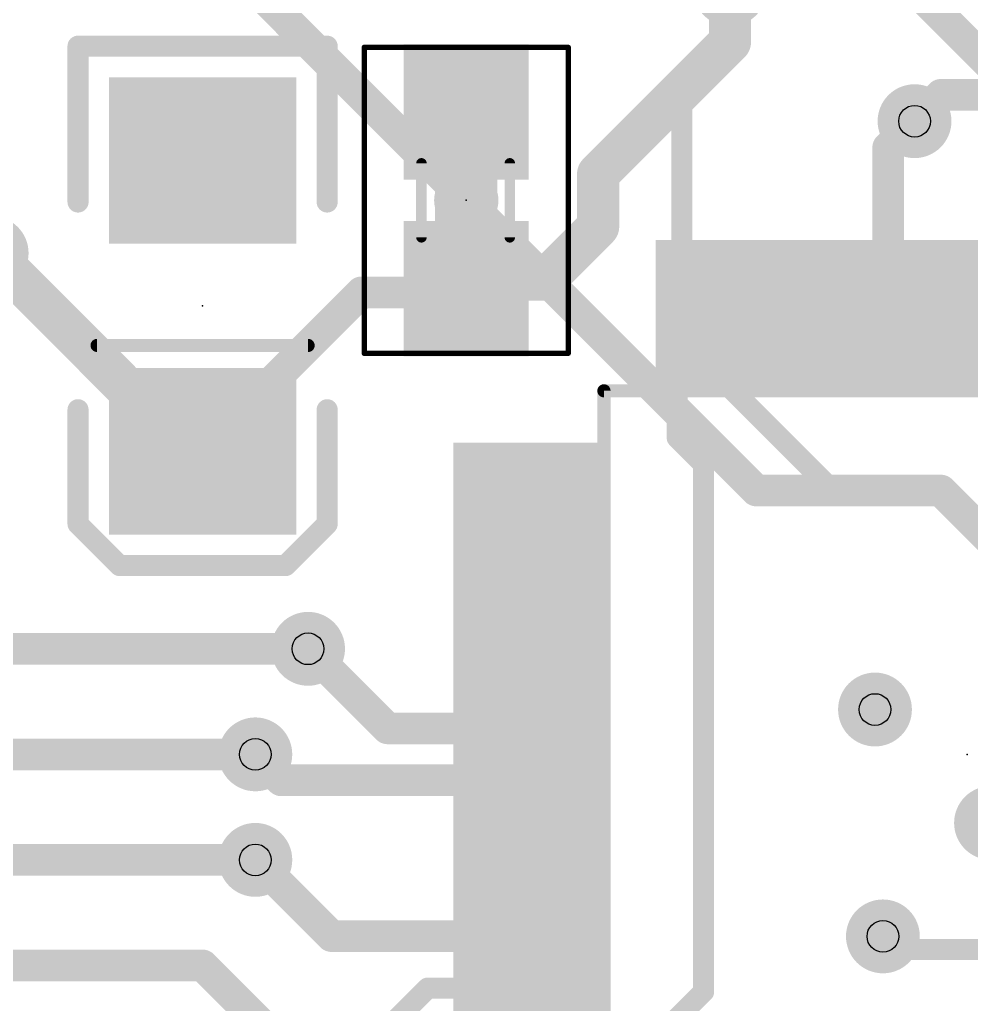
# Model space of a CAD drawing. Header units: inches. Extents: x 45 to 322, y 27 to 227.
# Drawn here: x 281.19 to 290.35, y 94.26 to 103.74 of the extents above; entities that cross this region are included whole.
import ezdxf

# ---------------------------------------------------------------- set-up
doc = ezdxf.new("R2010")
doc.units = ezdxf.units.IN
doc.header["$MEASUREMENT"] = 0
for name, color, linetype in [('1', 22, 'Continuous'), ('16', 175, 'Continuous'), ('18', 82, 'Continuous'), ('21', 253, 'Continuous'), ('23', 7, 'Continuous'), ('29', 253, 'Continuous'), ('31', 253, 'Continuous'), ('35', 253, 'Continuous'), ('39', 22, 'Continuous'), ('44', 253, 'Continuous'), ('51', 253, 'Continuous')]:
    doc.layers.add(name, color=color, linetype=linetype)

# ---------------------------------------------------------------- blocks, each defined once
blk = doc.blocks.new('RECT')
blk.add_solid([(-0.5, -0.5), (0.5, -0.5), (-0.5, 0.5), (0.5, 0.5)])
blk = doc.blocks.new('ROUNDV')
at = {"const_width": 0.5}
blk.add_lwpolyline([(0, -0.25, 1), (0, 0.25, 1), (0, -0.25)], format="xyb", dxfattribs=at)

msp = doc.modelspace()

# ---------------------------------------------------------------- linework, layer by layer
for points in [[(284.5918, 226.9679), (247.0918, 126.9679), (284.5918, 26.9679)], [(284.5918, 226.9679), (322.0918, 126.9679), (284.5918, 26.9679)]]:
    msp.add_spline(points, degree=3)
at = {"layer": '1'}
for points, const_width in [([(288.41, 105.4328), (291.077, 102.7658)], 0.3048), ([(288.029, 104.0358), (288.029, 103.5278)], 0.4064), ([(288.029, 103.5278), (287.775, 103.2738)], 0.4064), ([(287.775, 103.2738), (286.759, 102.2578)], 0.4064), ([(287.565, 103.0638), (287.775, 103.2738)], 0.2032), ([(287.565, 100.9198), (287.565, 103.0638)], 0.2032), ([(289.807, 102.7658), (289.553, 102.5118)], 0.3048), ([(289.553, 102.5118), (289.553, 100.9318)], 0.3048), ([(286.759, 102.2578), (286.759, 101.7498)], 0.4064), ([(286.759, 101.7498), (286.251, 101.2418)], 0.4064), ([(282.825, 99.5878), (280.917, 101.4958)], 0.4064), ([(285.577, 101.2418), (285.489, 101.1538)], 0.4064), ([(286.251, 101.2418), (285.577, 101.2418)], 0.4064), ([(285.489, 101.1538), (285.489, 101.1178)], 0.4064), ([(284.479, 101.1178), (282.949, 99.5878)], 0.3048), ([(285.489, 101.1178), (284.479, 101.1178)], 0.3048), ([(289.553, 100.9318), (289.565, 100.9198)], 0.3048), ([(287.521, 100.8758), (287.565, 100.9198)], 0.2032), ([(287.521, 99.7178), (287.521, 100.8758)], 0.2032), ([(288.065, 100.9198), (288.065, 100.1644)], 0.2032), ([(288.065, 100.1644), (289.045, 99.1844)], 0.2032), ([(282.949, 99.5878), (282.825, 99.5878)], 0.4064), ([(287.775, 99.4638), (287.521, 99.7178)], 0.2032), ([(287.775, 94.3838), (287.775, 99.4638)], 0.2032), ([(284.731, 96.9198), (283.965, 97.6858)], 0.3048), ([(286.065, 96.9198), (284.731, 96.9198)], 0.3048), ([(283.707, 96.4198), (283.457, 96.6698)], 0.3048), ([(286.065, 96.4198), (283.707, 96.4198)], 0.3048), ([(284.191, 94.9198), (283.457, 95.6538)], 0.3048), ([(286.065, 94.9198), (284.191, 94.9198)], 0.3048), ([(289.6292, 94.7902), (289.5022, 94.9172)], 0.2032), ([(292.4994, 94.7902), (289.6292, 94.7902)], 0.2032), ([(285.1186, 94.4198), (284.727, 94.0282)], 0.2032), ([(286.065, 94.4198), (285.1186, 94.4198)], 0.2032), ([(287.311, 93.9198), (287.775, 94.3838)], 0.2032)]:
    msp.add_lwpolyline(points, dxfattribs=dict(at, const_width=const_width))
for points, const_width in [([(288.1008, 103.456, 1), (287.9572, 103.5996)], 0.2032), ([(287.9274, 103.5278, 1), (288.1306, 103.5278)], 0.2032), ([(287.7032, 103.3456, 1), (287.8468, 103.202)], 0.2032), ([(287.8468, 103.202, 1), (287.7032, 103.3456)], 0.2032), ([(287.8109, 103.2379, 1), (287.7391, 103.3097)], 0.1016), ([(287.6158, 103.0638, 1), (287.5142, 103.0638)], 0.1016), ([(287.5291, 103.0997, 1), (287.6009, 103.0279)], 0.1016), ([(289.8609, 102.7119, 1), (289.7531, 102.8197)], 0.1524), ([(289.4991, 102.5657, 1), (289.6069, 102.4579)], 0.1524), ([(289.6292, 102.5118, 1), (289.4768, 102.5118)], 0.1524), ([(286.8606, 102.2578, 1), (286.6574, 102.2578)], 0.2032), ([(286.6872, 102.3296, 1), (286.8308, 102.186)], 0.2032), ([(286.8308, 101.678, 1), (286.6872, 101.8216)], 0.2032), ([(286.6574, 101.7498, 1), (286.8606, 101.7498)], 0.2032), ([(285.577, 101.3434, 1), (285.577, 101.1402)], 0.2032), ([(285.6488, 101.17, 1), (285.5052, 101.3136)], 0.2032), ([(286.251, 101.1402, 1), (286.251, 101.3434)], 0.2032), ([(285.5906, 101.1538, 1), (285.3874, 101.1538)], 0.2032), ([(286.1792, 101.3136, 1), (286.3228, 101.17)], 0.2032), ([(284.479, 101.194, 1), (284.479, 101.0416)], 0.1524), ([(284.5329, 101.0639, 1), (284.4251, 101.1717)], 0.1524), ([(285.4172, 101.2256, 1), (285.5608, 101.082)], 0.2032), ([(285.489, 101.0416, 1), (285.489, 101.194)], 0.1524), ([(285.3874, 101.1178, 1), (285.5906, 101.1178)], 0.2032), ([(289.6069, 100.9857, 1), (289.4991, 100.8779)], 0.1524), ([(287.5718, 100.8758, 1), (287.4702, 100.8758)], 0.1016), ([(287.4851, 100.9117, 1), (287.5569, 100.8399)], 0.1016), ([(287.5142, 100.9198, 1), (287.6158, 100.9198)], 0.1016), ([(287.6009, 100.8839, 1), (287.5291, 100.9557)], 0.1016), ([(288.1158, 100.9198, 1), (288.0142, 100.9198)], 0.1016), ([(289.4768, 100.9318, 1), (289.6292, 100.9318)], 0.1524), ([(289.5111, 100.8659, 1), (289.6189, 100.9737)], 0.1524), ([(288.1009, 100.2003, 1), (288.0291, 100.1285)], 0.1016), ([(288.0142, 100.1644, 1), (288.1158, 100.1644)], 0.1016), ([(282.825, 99.6894, 1), (282.825, 99.4862)], 0.2032), ([(282.7532, 99.516, 1), (282.8968, 99.6596)], 0.2032), ([(282.949, 99.4862, 1), (282.949, 99.6894)], 0.2032), ([(287.5569, 99.7537, 1), (287.4851, 99.6819)], 0.1016), ([(287.4702, 99.7178, 1), (287.5718, 99.7178)], 0.1016), ([(282.8951, 99.6417, 1), (283.0029, 99.5339)], 0.1524), ([(287.8258, 99.4638, 1), (287.7242, 99.4638)], 0.1016), ([(287.7391, 99.4279, 1), (287.8109, 99.4997)], 0.1016), ([(289.0091, 99.1485, 1), (289.0809, 99.2203)], 0.1016), ([(284.0189, 97.7397, 1), (283.9111, 97.6319)], 0.1524), ([(284.731, 96.996, 1), (284.731, 96.8436)], 0.1524), ([(286.065, 96.8436, 1), (286.065, 96.996)], 0.1524), ([(284.6771, 96.8659, 1), (284.7849, 96.9737)], 0.1524), ([(283.5109, 96.7237, 1), (283.4031, 96.6159)], 0.1524), ([(283.707, 96.496, 1), (283.707, 96.3436)], 0.1524), ([(283.6531, 96.3659, 1), (283.7609, 96.4737)], 0.1524), ([(286.065, 96.3436, 1), (286.065, 96.496)], 0.1524), ([(283.5109, 95.7077, 1), (283.4031, 95.5999)], 0.1524), ([(284.191, 94.996, 1), (284.191, 94.8436)], 0.1524), ([(284.1371, 94.8659, 1), (284.2449, 94.9737)], 0.1524), ([(286.065, 94.8436, 1), (286.065, 94.996)], 0.1524), ([(289.5381, 94.9531, 1), (289.4663, 94.8813)], 0.1016), ([(289.6292, 94.841, 1), (289.6292, 94.7394)], 0.1016), ([(289.5933, 94.7543, 1), (289.6651, 94.8261)], 0.1016), ([(285.1186, 94.4706, 1), (285.1186, 94.369)], 0.1016), ([(285.1545, 94.3839, 1), (285.0827, 94.4557)], 0.1016), ([(286.065, 94.369, 1), (286.065, 94.4706)], 0.1016), ([(287.7242, 94.3838, 1), (287.8258, 94.3838)], 0.1016), ([(287.8109, 94.3479, 1), (287.7391, 94.4197)], 0.1016)]:
    msp.add_lwpolyline(points, format="xyb", dxfattribs=dict(at, const_width=const_width))
at = {"layer": '16', "const_width": 0.3048}
for points in [[(282.441, 105.0518), (288.283, 99.2098)], [(290.061, 103.0198), (289.807, 102.7658)], [(291.839, 103.0198), (290.061, 103.0198)], [(288.283, 99.2098), (290.061, 99.2098)], [(290.061, 99.2098), (290.823, 98.4478)], [(283.965, 97.6858), (273.551, 97.6858)], [(283.457, 96.6698), (271.519, 96.6698)], [(283.457, 95.6538), (271.011, 95.6538)], [(282.949, 94.6378), (270.249, 94.6378)], [(284.727, 92.8598), (282.949, 94.6378)]]:
    msp.add_lwpolyline(points, dxfattribs=at)
at = {"layer": '16', "const_width": 0.1524}
for points in [[(290.061, 103.096, 1), (290.061, 102.9436)], [(290.1149, 102.9659, 1), (290.0071, 103.0737)], [(289.7531, 102.8197, 1), (289.8609, 102.7119)], [(288.283, 99.286, 1), (288.283, 99.1336)], [(290.1149, 99.2637, 1), (290.0071, 99.1559)], [(290.061, 99.1336, 1), (290.061, 99.286)], [(288.2291, 99.1559, 1), (288.3369, 99.2637)], [(283.965, 97.6096, 1), (283.965, 97.762)], [(283.457, 96.5936, 1), (283.457, 96.746)], [(283.457, 95.5776, 1), (283.457, 95.73)], [(283.0029, 94.6917, 1), (282.8951, 94.5839)], [(282.949, 94.5616, 1), (282.949, 94.714)]]:
    msp.add_lwpolyline(points, format="xyb", dxfattribs=at)
at = {"layer": '21'}
for points, const_width in [([(281.749, 101.9878), (281.749, 103.4878)], 0.2032), ([(281.749, 103.4878), (284.149, 103.4878)], 0.2032), ([(284.149, 103.4878), (284.149, 101.9878)], 0.2032), ([(285.4585, 102.0038), (285.5195, 102.0038)], 0.5588), ([(283.965, 100.6068), (281.933, 100.6068)], 0.127), ([(286.815, 93.1698), (286.815, 100.1698)], 0.127), ([(286.815, 100.1698), (293.815, 100.1698)], 0.127), ([(281.749, 99.9878), (281.749, 98.8878)], 0.2032), ([(284.149, 98.8878), (284.149, 99.9878)], 0.2032), ([(281.749, 98.8878), (282.149, 98.4878)], 0.2032), ([(283.749, 98.4878), (284.149, 98.8878)], 0.2032), ([(282.149, 98.4878), (283.749, 98.4878)], 0.2032)]:
    msp.add_lwpolyline(points, dxfattribs=dict(at, const_width=const_width))
for points, const_width in [([(281.7998, 103.4878, 1), (281.6982, 103.4878)], 0.1016), ([(281.749, 103.5386, 1), (281.749, 103.437)], 0.1016), ([(284.1998, 103.4878, 1), (284.0982, 103.4878)], 0.1016), ([(284.149, 103.437, 1), (284.149, 103.5386)], 0.1016), ([(285.4585, 102.1435, 1), (285.4585, 101.8641)], 0.2794), ([(285.5195, 101.8641, 1), (285.5195, 102.1435)], 0.2794), ([(281.6982, 101.9878, 1), (281.7998, 101.9878)], 0.1016), ([(284.0982, 101.9878, 1), (284.1998, 101.9878)], 0.1016), ([(281.933, 100.6386, 1), (281.933, 100.5751)], 0.0635), ([(283.965, 100.5751, 1), (283.965, 100.6386)], 0.0635), ([(286.815, 100.2016, 1), (286.815, 100.1381)], 0.0635), ([(286.8468, 100.1698, 1), (286.7833, 100.1698)], 0.0635), ([(281.7998, 99.9878, 1), (281.6982, 99.9878)], 0.1016), ([(284.1998, 99.9878, 1), (284.0982, 99.9878)], 0.1016), ([(281.7849, 98.9237, 1), (281.7131, 98.8519)], 0.1016), ([(284.1849, 98.8519, 1), (284.1131, 98.9237)], 0.1016), ([(281.6982, 98.8878, 1), (281.7998, 98.8878)], 0.1016), ([(284.0982, 98.8878, 1), (284.1998, 98.8878)], 0.1016), ([(282.149, 98.5386, 1), (282.149, 98.437)], 0.1016), ([(283.749, 98.437, 1), (283.749, 98.5386)], 0.1016), ([(282.1131, 98.4519, 1), (282.1849, 98.5237)], 0.1016), ([(283.7131, 98.5237, 1), (283.7849, 98.4519)], 0.1016)]:
    msp.add_lwpolyline(points, format="xyb", dxfattribs=dict(at, const_width=const_width))
at = {"layer": '23'}
for p in [(285.489, 102.0038), (282.949, 100.9878), (290.315, 96.6698)]:
    msp.add_point(p, dxfattribs=at)
at = {"layer": '39', "const_width": 0.0508}
for points in [[(284.506, 100.5308), (284.506, 103.4768)], [(284.506, 103.4768), (286.472, 103.4768)], [(286.472, 103.4768), (286.472, 100.5308)], [(286.472, 100.5308), (284.506, 100.5308)]]:
    msp.add_lwpolyline(points, dxfattribs=at)
at = {"layer": '39', "const_width": 0.0254}
for points in [[(284.5187, 103.4768, 1), (284.4933, 103.4768)], [(284.506, 103.4895, 1), (284.506, 103.4641)], [(286.4847, 103.4768, 1), (286.4593, 103.4768)], [(286.472, 103.4641, 1), (286.472, 103.4895)], [(284.506, 100.5435, 1), (284.506, 100.5181)], [(284.4933, 100.5308, 1), (284.5187, 100.5308)], [(286.4593, 100.5308, 1), (286.4847, 100.5308)], [(286.472, 100.5181, 1), (286.472, 100.5435)]]:
    msp.add_lwpolyline(points, format="xyb", dxfattribs=at)
at = {"layer": '44'}
for centre in [(289.807, 102.7658), (283.965, 97.6858), (289.426, 97.1016), (283.457, 96.6698), (283.457, 95.6538), (289.5022, 94.9172)]:
    msp.add_circle(centre, 0.1524, dxfattribs=at)
at = {"layer": '51', "const_width": 0.1016}
for points in [[(285.057, 101.6478), (285.057, 102.3598)], [(285.908, 101.6478), (285.908, 102.3598)]]:
    msp.add_lwpolyline(points, dxfattribs=at)
at = {"layer": '51', "const_width": 0.0508}
for points in [[(285.0824, 102.3598, 1), (285.0316, 102.3598)], [(285.9334, 102.3598, 1), (285.8826, 102.3598)], [(285.0316, 101.6478, 1), (285.0824, 101.6478)], [(285.8826, 101.6478, 1), (285.9334, 101.6478)]]:
    msp.add_lwpolyline(points, format="xyb", dxfattribs=at)

# ---------------------------------------------------------------- block references
at = {"layer": '1', "xscale": 1.1, "rotation": 90}
for p in [(285.489, 102.8538), (285.489, 101.1538)]:
    msp.add_blockref('RECT', p, dxfattribs=at)
at = {"layer": '1'}
for p, xscale, yscale in [((282.949, 102.3878), 1.6, 1.4), ((282.949, 99.5878), 1.6, 1.4), ((286.065, 99.4198), 1.2, 0.3), ((286.065, 98.9198), 1.2, 0.3), ((286.065, 98.4198), 1.2, 0.3), ((286.065, 97.9198), 1.2, 0.3), ((286.065, 97.4198), 1.2, 0.3), ((286.065, 96.9198), 1.2, 0.3), ((286.065, 96.4198), 1.2, 0.3), ((286.065, 95.9198), 1.2, 0.3), ((286.065, 95.4198), 1.2, 0.3), ((286.065, 94.9198), 1.2, 0.3), ((286.065, 94.4198), 1.2, 0.3)]:
    msp.add_blockref('RECT', p, dxfattribs=dict(at, xscale=xscale, yscale=yscale))
at = {"layer": '1', "xscale": 1.2, "yscale": 0.3, "rotation": 270}
for p in [(287.565, 100.9198), (288.065, 100.9198), (288.565, 100.9198), (289.065, 100.9198), (289.565, 100.9198), (290.065, 100.9198)]:
    msp.add_blockref('RECT', p, dxfattribs=at)
at = {"layer": '18', "xscale": 0.7112, "yscale": 0.7112}
for p in [(288.029, 104.0358), (288.029, 104.0358), (289.807, 102.7658), (289.807, 102.7658), (280.917, 101.4958), (280.917, 101.4958), (283.965, 97.6858), (283.965, 97.6858), (289.426, 97.1016), (289.426, 97.1016), (283.457, 96.6698), (283.457, 96.6698), (290.5436, 96.0094), (290.5436, 96.0094), (283.457, 95.6538), (283.457, 95.6538), (289.5022, 94.9172), (289.5022, 94.9172)]:
    msp.add_blockref('ROUNDV', p, dxfattribs=at)
at = {"layer": '29'}
for p, xscale, yscale, rotation in [((285.489, 102.8538), 1.3032, 1.2032, 90), ((285.489, 101.1538), 1.3032, 1.2032, 90), ((287.565, 100.9198), 1.4032, 0.5032, 270), ((288.065, 100.9198), 1.4032, 0.5032, 270), ((288.565, 100.9198), 1.4032, 0.5032, 270), ((289.065, 100.9198), 1.4032, 0.5032, 270), ((289.565, 100.9198), 1.4032, 0.5032, 270), ((290.065, 100.9198), 1.4032, 0.5032, 270), ((290.565, 100.9198), 1.4032, 0.5032, 270)]:
    msp.add_blockref('RECT', p, dxfattribs=dict(at, xscale=xscale, yscale=yscale, rotation=rotation))
for p, xscale, yscale in [((282.949, 102.3878), 1.8032, 1.6032), ((282.949, 99.5878), 1.8032, 1.6032), ((286.065, 99.4198), 1.4032, 0.5032), ((286.065, 98.9198), 1.4032, 0.5032), ((286.065, 98.4198), 1.4032, 0.5032), ((286.065, 97.9198), 1.4032, 0.5032), ((286.065, 97.4198), 1.4032, 0.5032), ((286.065, 96.9198), 1.4032, 0.5032), ((286.065, 96.4198), 1.4032, 0.5032), ((286.065, 95.9198), 1.4032, 0.5032), ((286.065, 95.4198), 1.4032, 0.5032), ((286.065, 94.9198), 1.4032, 0.5032), ((286.065, 94.4198), 1.4032, 0.5032)]:
    msp.add_blockref('RECT', p, dxfattribs=dict(at, xscale=xscale, yscale=yscale))
at = {"layer": '31', "xscale": 1.1, "rotation": 90}
for p in [(285.489, 102.8538), (285.489, 101.1538)]:
    msp.add_blockref('RECT', p, dxfattribs=at)
at = {"layer": '31'}
for p, xscale, yscale in [((282.949, 102.3878), 1.6, 1.4), ((282.949, 99.5878), 1.6, 1.4), ((286.065, 99.4198), 1.2, 0.3), ((286.065, 98.9198), 1.2, 0.3), ((286.065, 98.4198), 1.2, 0.3), ((286.065, 97.9198), 1.2, 0.3), ((286.065, 97.4198), 1.2, 0.3), ((286.065, 96.9198), 1.2, 0.3), ((286.065, 96.4198), 1.2, 0.3), ((286.065, 95.9198), 1.2, 0.3), ((286.065, 95.4198), 1.2, 0.3), ((286.065, 94.9198), 1.2, 0.3), ((286.065, 94.4198), 1.2, 0.3)]:
    msp.add_blockref('RECT', p, dxfattribs=dict(at, xscale=xscale, yscale=yscale))
at = {"layer": '31', "xscale": 1.2, "yscale": 0.3, "rotation": 270}
for p in [(287.565, 100.9198), (288.065, 100.9198), (288.565, 100.9198), (289.065, 100.9198), (289.565, 100.9198), (290.065, 100.9198)]:
    msp.add_blockref('RECT', p, dxfattribs=at)
at = {"layer": '35', "xscale": 0.3998, "yscale": 0.6, "rotation": 90}
msp.add_blockref('RECT', (285.489, 102.0038), dxfattribs=at)
at = {"layer": '51', "xscale": 0.5001, "yscale": 0.95, "rotation": 90}
for p in [(285.4839, 102.5841), (285.4839, 101.4157)]:
    msp.add_blockref('RECT', p, dxfattribs=at)
at = {"layer": '51', "xscale": 0.22}
for p, rotation in [((287.565, 100.6698), 180), ((288.065, 100.6698), 180), ((288.565, 100.6698), 180), ((289.065, 100.6698), 180), ((289.565, 100.6698), 180), ((290.065, 100.6698), 180), ((286.315, 99.4198), 270), ((286.315, 98.9198), 270), ((286.315, 98.4198), 270), ((286.315, 97.9198), 270), ((286.315, 97.4198), 270), ((286.315, 96.9198), 270), ((286.315, 96.4198), 270), ((286.315, 95.9198), 270), ((286.315, 95.4198), 270), ((286.315, 94.9198), 270), ((286.315, 94.4198), 270)]:
    msp.add_blockref('RECT', p, dxfattribs=dict(at, rotation=rotation))

doc.saveas('drawing.dxf')
